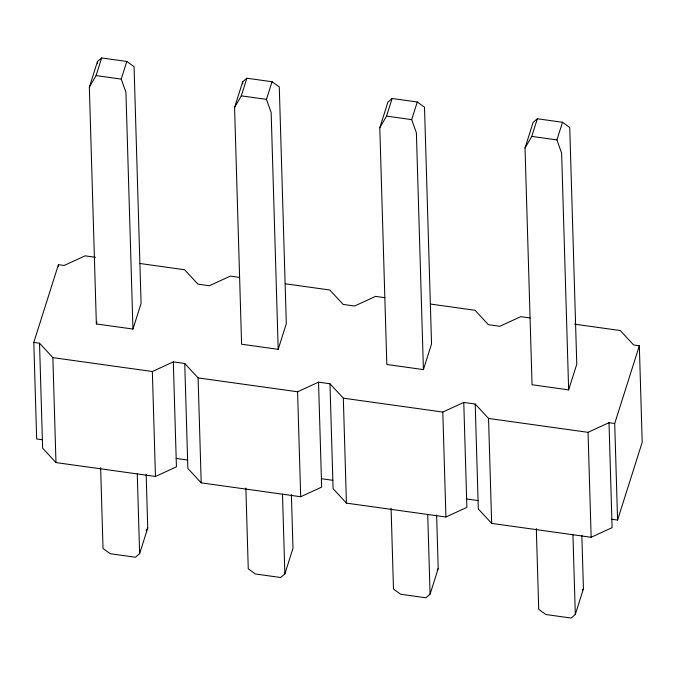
<?xml version="1.0" encoding="UTF-8"?>
<svg xmlns="http://www.w3.org/2000/svg" width="676" height="676" viewBox="0 0 676 676"><rect width="100%" height="100%" fill="white"/><g stroke="black" fill="none" stroke-linecap="round" stroke-linejoin="round"><path stroke-width="1.01" d="M89.342 87.187L97.462 61.541L101.662 57.95L126.818 61.465L134.059 66.654L141.081 303.414L132.961 329.06L96.364 323.956L89.342 87.187L96.076 75.585L101.662 57.95M42.385 439.772L36.665 438.969L33.8 342.419L58.423 264.679L64.136 265.474L85.1 255.849L95.46 257.294M132.961 329.06L125.93 92.299L121.232 79.1L126.818 61.465M96.364 323.956L96.989 321.979M234.572 107.459L242.692 81.813L246.892 78.222L272.048 81.737L279.281 86.917L286.311 323.686L278.191 349.331L241.594 344.219L234.572 107.459L241.307 95.857L246.892 78.222M278.191 349.331L271.16 112.571L266.462 99.364L272.048 81.737M100.631 467.733L103.031 548.54L110.272 553.728L135.428 557.235L139.628 553.652L147.748 527.998L146.16 474.476M379.794 127.73L387.923 102.084L392.122 98.493L417.278 102L424.511 107.188L431.541 343.949L423.413 369.595L386.824 364.491L379.794 127.73L386.537 116.12L392.122 98.493M423.413 369.595L416.391 132.834L411.692 119.635L417.278 102M245.861 488.004L248.261 568.812L255.494 574L280.658 577.507L284.858 573.916L292.978 548.27L291.39 494.748M525.024 148.002L533.144 122.348L537.344 118.765L562.508 122.271L569.741 127.46L576.772 364.22L568.643 389.866L532.054 384.762L525.024 148.002L531.767 136.391L537.344 118.765M568.643 389.866L561.621 153.106L556.923 139.907L562.508 122.271M391.091 508.267L393.491 589.083L400.724 594.263L425.88 597.778L430.08 594.187L438.209 568.541L436.62 515.019M611.865 519.252L617.577 520.047L614.712 423.497L639.335 345.757L633.615 344.954L620.272 330.539L574.676 324.176M536.322 528.539L538.721 609.346L545.955 614.535L571.11 618.05L575.31 614.459L583.43 588.813L581.842 535.282M617.577 520.047L642.2 442.307L639.335 345.757M146.193 530.677L147.748 527.998M437.169 570.324L438.209 568.541M582.399 590.596L583.43 588.813M33.8 342.419L39.521 343.214L52.863 357.629L152.353 371.521L173.309 361.888L184.742 363.485L198.093 377.901L297.575 391.784L318.54 382.16L329.972 383.757L343.324 398.172L442.805 412.056L463.77 402.431L475.203 404.028L488.545 418.444L588.035 432.327L609 422.694L614.712 423.497M39.521 343.214L42.63 448.163L55.981 462.578L155.463 476.47L176.428 466.837L173.309 361.888M184.742 363.485L187.86 468.434L201.203 482.85L300.693 496.733L321.658 487.109L318.54 382.16M329.972 383.757L333.091 488.706L346.433 503.121L445.923 517.005L466.879 507.38L463.77 402.431M475.203 404.028L478.321 508.969L491.663 523.385L591.154 537.276L612.11 527.643L609 422.694M96.076 75.585L121.232 79.1M241.307 95.857L266.462 99.364M386.537 116.12L411.692 119.635M531.767 136.391L556.923 139.907M140.025 263.513L184.582 269.732L197.933 284.148L209.366 285.745L230.33 276.121L239.65 277.422M285.255 283.785L329.812 290.004L343.163 304.42L354.596 306.017L375.552 296.384L384.881 297.685M430.477 304.048L475.042 310.276L488.385 324.691L499.826 326.28L520.782 316.655L530.111 317.957M176.174 458.446L187.615 460.035M321.404 478.709L332.837 480.306M466.634 498.981L478.067 500.578M588.035 432.327L591.154 537.276M572.944 534.699L575.31 614.459M488.545 418.444L491.663 523.385M442.805 412.056L445.923 517.005M427.714 514.428L430.08 594.187M343.324 398.172L346.433 503.121M297.575 391.784L300.693 496.733M282.483 494.156L284.858 573.916M242.692 81.813L242.752 83.917M198.093 377.901L201.203 482.85M152.353 371.521L155.463 476.47M137.262 473.884L139.628 553.652M97.462 61.541L97.521 63.645M58.423 264.679L58.482 266.775M52.863 357.629L55.981 462.578"/></g></svg>
